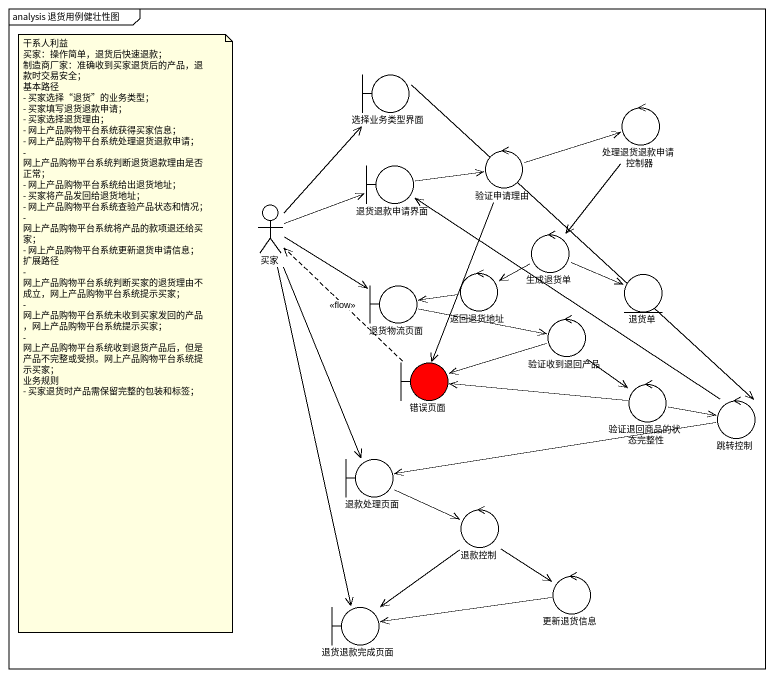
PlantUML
@startuml
mainframe analysis 退货用例健壮性图
boundary 选择业务类型界面
control 处理退货退款申请控制器
control 验证申请理由
boundary 退货退款申请界面
actor 买家
control 生成退货单
control 返回退货地址
entity 退货单
boundary 退货物流页面
control 验证收到退回产品
boundary 错误页面 #FF0000
control 验证退回商品的状态完整性
control 跳转控制
boundary 退款处理页面
control 退款控制
control 更新退货信息
boundary 退货退款完成页面
选择业务类型界面 --> 跳转控制
处理退货退款申请控制器 --> 生成退货单
验证申请理由 -right-> 处理退货退款申请控制器
验证申请理由 --> 错误页面
退货退款申请界面 -right-> 验证申请理由
买家 -up-> 选择业务类型界面
买家 -right-> 退货退款申请界面
买家 -right-> 退货物流页面
买家 --> 退款处理页面
买家 --> 退货退款完成页面
生成退货单 -left-> 返回退货地址
生成退货单 -right-> 退货单
返回退货地址 -left-> 退货物流页面
退货物流页面 -right-> 验证收到退回产品
验证收到退回产品 -left-> 错误页面
验证收到退回产品 --> 验证退回商品的状态完整性
错误页面 .up.> 买家 : <<flow>>
验证退回商品的状态完整性 -left-> 错误页面
验证退回商品的状态完整性 -right-> 跳转控制
跳转控制 -up-> 退货退款申请界面
跳转控制 -left-> 退款处理页面
退款处理页面 -right-> 退款控制
退款控制 --> 更新退货信息
退款控制 --> 退货退款完成页面
更新退货信息 -left-> 退货退款完成页面
note as N1
  干系人利益
  买家：操作简单，退货后快速退款；
  制造商厂家：准确收到买家退货后的产品，退款时交易安全；
  基本路径
  - 买家选择“退货”的业务类型；
  - 买家填写退货退款申请；
  - 买家选择退货理由；
  - 网上产品购物平台系统获得买家信息；
  - 网上产品购物平台系统处理退货退款申请；
  - 网上产品购物平台系统判断退货退款理由是否正常；
  - 网上产品购物平台系统给出退货地址；
  - 买家将产品发回给退货地址；
  - 网上产品购物平台系统查验产品状态和情况；
  - 网上产品购物平台系统将产品的款项退还给买家；
  - 网上产品购物平台系统更新退货申请信息；
  扩展路径
  - 网上产品购物平台系统判断买家的退货理由不成立，网上产品购物平台系统提示买家；
  - 网上产品购物平台系统未收到买家发回的产品，网上产品购物平台系统提示买家；
  - 网上产品购物平台系统收到退货产品后，但是产品不完整或受损。网上产品购物平台系统提示买家；
  业务规则
  - 买家退货时产品需保留完整的包装和标签；
end note
@enduml
